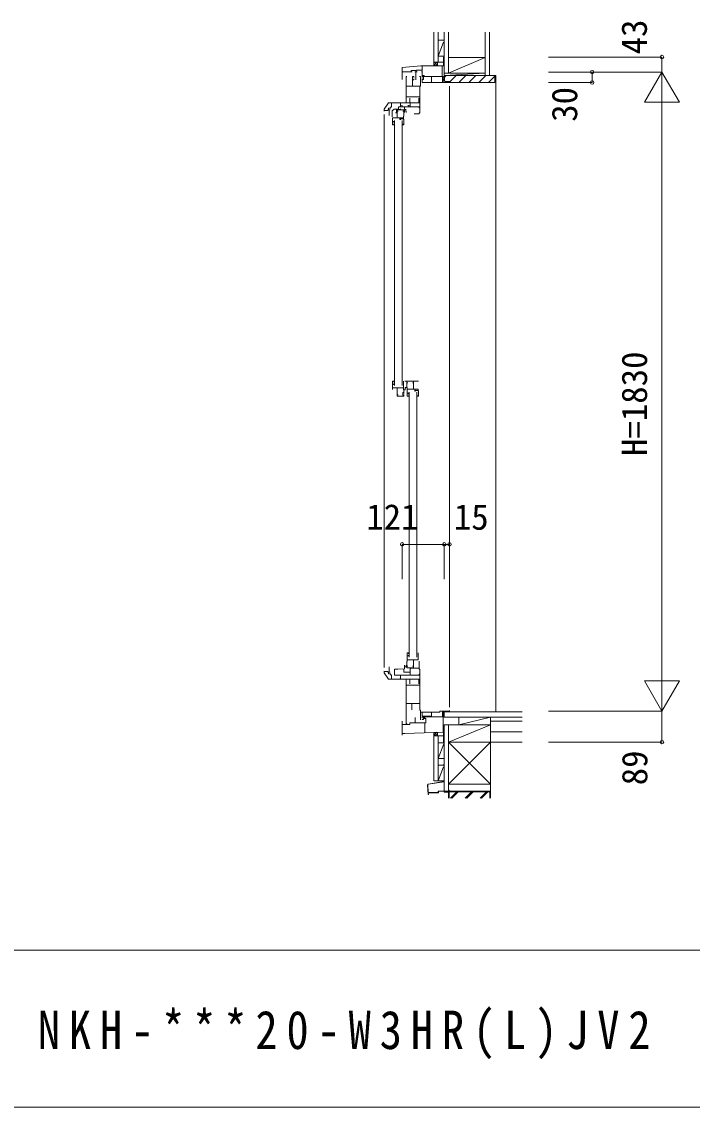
# Model space of a CAD drawing. Units: millimetres, scale not verified. Extents: x -14850 to 12650, y -10500 to 9500.
# Drawn here: x -1296 to 625, y 4650 to 7759 of the extents above; entities that cross this region are included whole.
import ezdxf
from ezdxf.enums import TextEntityAlignment as Align

# ---------------------------------------------------------------- set-up
doc = ezdxf.new("R2010")
doc.units = ezdxf.units.MM
doc.header["$LTSCALE"] = 50
doc.layers.add('0-0_0', color=7, linetype='Continuous')
for name, color, linetype, lineweight in [('0-1_YKK_F1', 7, 'Continuous', 9), ('0-3_YKK_N1', 2, 'Continuous', 9), ('0-4_YKK_Z1', 7, 'Continuous', 9), ('0-6_YKK_C1', 4, 'Continuous', 9), ('0-8_YKK_C2', 5, 'Continuous', 9)]:
    doc.layers.add(name, color=color, linetype=linetype, lineweight=lineweight)
doc.styles.add('ＭＳ ゴシック', font='')
doc.styles.get('ＭＳ ゴシック').set_extended_font_data('MS Gothic')

msp = doc.modelspace()

# ---------------------------------------------------------------- linework, layer by layer
at = {"layer": '0-1_YKK_F1'}
for p, q in [((-14850, 5100), (12150, 5100)), ((-14850, 4650), (12150, 4650))]:
    msp.add_line(p, q, dxfattribs=at)
at = {"layer": '0-3_YKK_N1'}
for p, q in [((213.11, 7658), (538.11, 7658)), ((538.11, 7615), (538.11, 7658)), ((213.11, 7615), (538.11, 7615)), ((338.11, 7585), (338.11, 7615)), ((213.11, 7585), (338.11, 7585)), ((-206.4, 6262.28), (-85.4, 6262.28)), ((-206.4, 6262.28), (-206.4, 6162.28)), ((-85.4, 6262.28), (-85.4, 6162.28)), ((-85.4, 6262.28), (-70.4, 6262.28)), ((-70.4, 6262.28), (-70.4, 6162.28)), ((588.11, 5871.6), (488.11, 5871.6)), ((488.11, 5871.6), (538.11, 5785)), ((538.11, 5785), (588.11, 5871.6)), ((538.11, 5696), (538.11, 5785)), ((213.11, 5696), (538.11, 5696))]:
    msp.add_line(p, q, dxfattribs=at)
msp.add_lwpolyline([(213.11, 5785), (538.11, 5785), (538.11, 7615)], dxfattribs=at)
msp.add_lwpolyline([(488.11, 7528.4), (538.11, 7615), (588.11, 7528.4)], close=True, dxfattribs=at)
for centre in [(538.11, 7658), (338.11, 7615), (338.11, 7585), (-206.4, 6262.28), (-85.4, 6262.28), (-70.4, 6262.28), (538.11, 5696)]:
    msp.add_circle(centre, 5, dxfattribs=at)
at = {"layer": '0-4_YKK_Z1'}
for p, q in [((-115.4, 7729.8), (-115.4, 7643)), ((-103.4, 7729.8), (-103.4, 7643)), ((-85.4, 7729.8), (-85.4, 7612)), ((-73.4, 7657), (-73.4, 7729.8)), ((31.6, 7729.8), (31.6, 7604.99)), ((44.1, 7729.8), (44.1, 7604.99)), ((-103.4, 7705.99), (-87.4, 7705.99)), ((-87.4, 7700.99), (-103.4, 7660.99)), ((-73.4, 7612), (31.6, 7657)), ((-73.4, 7657), (-73.4, 7612)), ((31.6, 7657), (-73.4, 7657)), ((31.6, 7612), (31.6, 7657)), ((-102.4, 7643), (-115.4, 7643)), ((-87.4, 7643), (-102.4, 7643)), ((-73.4, 7612), (-85.4, 7612)), ((31.6, 7612), (-85.4, 7605)), ((-85.4, 7605), (-85.4, 7612)), ((31.6, 7605), (-85.4, 7605)), ((-73.4, 7612), (31.6, 7612)), ((44.1, 7604.99), (31.6, 7604.99)), ((-85.39, 5782.48), (-85.39, 5767.48)), ((138.11, 5782.48), (-85.39, 5782.48)), ((-85.39, 5767.48), (111.11, 5767.48)), ((46.61, 5767.48), (-43.39, 5744.98)), ((46.61, 5755.48), (46.61, 5767.48)), ((138.11, 5767.48), (46.61, 5767.48)), ((46.61, 5755.48), (138.11, 5755.48)), ((46.61, 5695.48), (46.61, 5755.48)), ((-87.4, 5722.79), (-87.4, 5713.79)), ((-73.39, 5744.98), (-73.39, 5695.48)), ((-73.39, 5552.98), (-73.39, 5744.98)), ((46.61, 5695.48), (46.61, 5744.98)), ((46.61, 5725.48), (138.11, 5725.48)), ((-115.39, 5585.21), (-115.39, 5713.8)), ((-103.39, 5585.21), (-103.39, 5713.8)), ((-87.4, 5713.79), (-103.39, 5713.79)), ((-103.39, 5693.91), (-103.39, 5648.91)), ((-103.39, 5693.91), (-86.39, 5693.91)), ((-86.39, 5691.4), (-103.39, 5648.91)), ((-85.39, 5648.91), (-85.39, 5693.91)), ((-73.39, 5695.48), (46.61, 5695.48)), ((-73.39, 5695.48), (46.61, 5575.48)), ((-73.39, 5575.48), (46.61, 5695.48)), ((-73.39, 5695.48), (-73.39, 5575.48)), ((46.61, 5695.48), (-73.39, 5695.48)), ((46.61, 5695.48), (138.11, 5695.48)), ((46.61, 5575.48), (46.61, 5695.48)), ((-103.39, 5648.91), (-86.39, 5648.91)), ((-86.49, 5632.27), (-86.49, 5631.02)), ((-86.19, 5630.64), (-86.19, 5623.28)), ((-85.39, 5582.39), (-85.39, 5632.27)), ((-87.49, 5624.96), (-103.39, 5585.21)), ((-86.19, 5622.36), (-86.19, 5603.28)), ((-86.19, 5602.36), (-86.19, 5583.68)), ((-133.3, 5573.72), (-131.92, 5546.14)), ((-132.49, 5573.49), (-131.4, 5551.81)), ((-87.04, 5582.69), (-131.61, 5575.8)), ((-85.65, 5582.1), (-131.22, 5575.05)), ((-103.39, 5585.21), (-115.39, 5585.21)), ((-73.39, 5575.48), (-73.39, 5555.48)), ((46.61, 5575.48), (-73.39, 5575.48)), ((-73.39, 5575.48), (46.61, 5575.48)), ((46.61, 5555.48), (46.61, 5575.48)), ((-131.32, 5550.01), (-131.17, 5547.03)), ((-131.24, 5545.52), (-131.27, 5545.52)), ((-102.99, 5551.34), (-130.91, 5551.34)), ((-130.82, 5550.54), (-102.99, 5550.54)), ((-102.69, 5554.25), (-102.69, 5551.64)), ((-101.89, 5551.64), (-101.89, 5554.25)), ((-90.37, 5555.72), (-101.63, 5555.35)), ((-101.6, 5554.55), (-72.95, 5555.5)), ((-89.47, 5555.75), (-72.98, 5556.3)), ((-73.39, 5552.98), (-85.39, 5552.98)), ((-73.39, 5555.48), (46.61, 5555.48)), ((-72.69, 5558.14), (-72.69, 5556.6)), ((-71.89, 5558.14), (-71.89, 5556.6)), ((-71.89, 5535.79), (-71.89, 5553.98)), ((-67.98, 5535.79), (-49.79, 5553.98)), ((-65.86, 5535.79), (-47.67, 5553.98)), ((-63.74, 5535.79), (-45.55, 5553.98)), ((-7.36, 5553.98), (-25.55, 5535.79)), ((-23.43, 5535.79), (-5.24, 5553.98)), ((-3.12, 5553.98), (-21.31, 5535.79)), ((16.87, 5535.79), (35.06, 5553.98)), ((18.99, 5535.79), (37.18, 5553.98)), ((21.12, 5535.79), (39.3, 5553.98)), ((46.61, 5535.79), (46.61, 5555.48))]:
    msp.add_line(p, q, dxfattribs=at)
for points in [[(-73.4, 7612), (-73.4, 7729.8), (-73.4, 7664.99)], [(-103.4, 7705.99), (-103.4, 7660.99), (-87.4, 7660.99)], [(31.6, 7605), (31.6, 7612), (-85.4, 7612)], [(46.61, 5755.48), (138.11, 5755.48), (46.61, 5755.48)], [(-85.39, 5552.98), (-85.39, 5744.98), (-73.39, 5744.98)], [(-73.39, 5695.48), (46.61, 5744.98), (-73.39, 5744.98)], [(46.61, 5555.48), (-73.39, 5555.48), (-73.39, 5535.79)], [(45.11, 5535.79), (45.11, 5553.98), (-71.89, 5553.98)]]:
    msp.add_lwpolyline(points, dxfattribs=at)
for points in [[(-43.39, 5767.48), (-43.39, 5744.98), (46.61, 5744.98), (46.61, 5767.48)], [(-86.19, 5585.21), (-86.19, 5630.21), (-103.39, 5630.21), (-103.39, 5585.21)]]:
    msp.add_lwpolyline(points, close=True, dxfattribs=at)
for centre, radius, start, end in [((-85.94, 5632.27), 0.55, 359.99997, 180.00166), ((-86.29, 5631.02), 0.2, 179.99693, 255.51967), ((-86.39, 5630.64), 0.2, 0, 75.52164), ((-85.99, 5623.28), 0.2, 180.00003, 246.42146), ((-85.99, 5622.36), 0.2, 113.57854, 179.99997), ((-85.99, 5603.28), 0.2, 180.00003, 246.42146), ((-85.99, 5602.36), 0.2, 113.57854, 179.99997), ((-86.19, 5622.82), 0.3, 293.57986, 66.42006), ((-86.19, 5602.82), 0.3, 293.57986, 66.42006), ((-131.3, 5573.82), 2, 98.79176, 182.86243), ((-130.99, 5573.57), 1.5, 98.79176, 182.86243), ((-87.19, 5583.68), 1, 278.79176, 359.99995), ((-85.69, 5582.39), 0.3, 278.79176, 0.00003), ((-131.27, 5546.17), 0.65, 182.86243, 270), ((-130.91, 5551.84), 0.5, 182.86243, 270.00009), ((-130.82, 5550.04), 0.5, 90.00009, 182.86243), ((-131.24, 5546.17), 0.65, 270, 0.00003), ((-130.87, 5547.05), 0.3, 182.86243, 246.73494), ((-131.24, 5546.17), 0.65, 0.00003, 66.73494), ((-102.99, 5551.64), 0.3, 270, 0), ((-102.99, 5551.64), 1.1, 270, 0), ((-101.59, 5554.25), 1.1, 91.90924, 180), ((-101.59, 5554.25), 0.3, 91.90924, 180), ((-90.38, 5555.52), 0.2, 25.49733, 91.91914), ((-89.93, 5555.74), 0.3, 205.49733, 338.34097), ((-89.46, 5555.55), 0.2, 91.91914, 158.34097), ((-72.99, 5556.6), 0.3, 271.90924, 0), ((-72.99, 5556.6), 1.1, 271.90924, 0), ((-72.29, 5558.14), 0.4, 90.00009, 180), ((-72.29, 5558.14), 0.4, 0, 90.00009)]:
    msp.add_arc(centre, radius, start, end, dxfattribs=at)
at = {"layer": '0-6_YKK_C1'}
for p, q in [((-87.4, 7658), (-87.4, 7633)), ((-85.4, 7658), (-87.4, 7658)), ((-206.4, 7628.3), (-152.68, 7633)), ((-206.4, 7593.5), (-206.4, 7628.3)), ((-179.9, 7619.3), (-179.9, 7615.3)), ((-166.3, 7619.3), (-179.9, 7619.3)), ((-166.3, 7620.5), (-148.9, 7620.5)), ((-166.3, 7615.3), (-166.3, 7620.5)), ((-152.68, 7633), (-87.4, 7633)), ((-148.9, 7599.7), (-148.9, 7633)), ((-91.5, 7602), (-91.5, 7633)), ((-85.4, 7641.8), (-87.4, 7641.8)), ((-177.2, 7615.3), (-206.4, 7615.3)), ((-194.4, 7602), (-194.4, 7527)), ((-192.4, 7602), (-194.4, 7602)), ((-176.5, 7602), (-176.5, 7574.8)), ((-172.7, 7602), (-176.5, 7602)), ((-172.7, 7593), (-176.5, 7593)), ((-172.7, 7599.5), (-172.7, 7602)), ((-172.7, 7595.5), (-172.7, 7593)), ((-163.1, 7615.3), (-169.4, 7615.3)), ((-167.4, 7593), (-167.4, 7615.3)), ((-156.4, 7602), (-153.9, 7602)), ((-153.9, 7602), (-153.9, 7574.8)), ((-150.9, 7615.3), (-148.9, 7615.3)), ((-148.9, 7604.8), (-143.1, 7604.8)), ((-148.9, 7602), (-88.1, 7602)), ((-148.9, 7585), (-148.9, 7596.7)), ((-148.9, 7594.1), (-144.7, 7594.1)), ((-144.7, 7594.1), (-144.7, 7602)), ((-144.3, 7604.8), (-144.3, 7602)), ((-143.1, 7604.8), (-143.1, 7602)), ((-122.4, 7602), (-122.4, 7585)), ((-90.6, 7601.4), (-90.6, 7585)), ((-88.54, 7601.4), (-90.6, 7601.4)), ((-88.1, 7599.9), (-88.99, 7599.38)), ((-88.99, 7599.38), (-86.9, 7587.5)), ((-88.1, 7602), (-88.1, 7599.9)), ((-88.1, 7600), (-85.4, 7600)), ((-86.9, 7587.5), (-85.4, 7587.5)), ((-70.4, 7587.5), (-70.4, 7585)), ((-153.9, 7574.8), (-194.4, 7574.8)), ((-155.4, 7574.8), (-155.4, 7527)), ((-70.4, 7585), (-148.9, 7585)), ((-70.4, 7575), (-70.4, 5796)), ((-257.7, 7508.5), (-245.2, 7527)), ((-245.2, 7527), (-155.7, 7527)), ((-236.5, 7516.7), (-236.5, 7527)), ((-210.7, 7527), (-210.7, 7515.5)), ((-194.4, 7544), (-155.4, 7544)), ((-183.9, 7540.45), (-184.29, 7536)), ((-184.29, 7536), (-184.29, 7527)), ((-183.6, 7527), (-183.6, 7515.5)), ((-158.88, 7540.45), (-158.49, 7536)), ((-158.49, 7536), (-158.49, 7527)), ((-155.4, 7527), (-158.4, 7527)), ((-155.7, 7527), (-155.7, 7512.7)), ((-257.7, 7503.5), (-257.7, 7508.5)), ((-257.7, 7505), (-247.4, 7505)), ((-257.7, 7493.5), (-257.7, 5909.5)), ((-247.4, 7507), (-240.4, 7507)), ((-247.4, 7505), (-247.4, 7507)), ((-245.2, 7511.9), (-240.4, 7511.9)), ((-245.2, 7507), (-245.2, 7511.9)), ((-243.7, 7507), (-243.7, 7491)), ((-240.4, 7511.9), (-236.5, 7516.7)), ((-234.5, 7503.6), (-229.5, 7508.6)), ((-234.5, 7487.1), (-234.5, 7503.6)), ((-229.5, 7508.6), (-216.9, 7508.6)), ((-225.2, 7498.5), (-222, 7498.5)), ((-222, 7498.5), (-222, 7508.6)), ((-220.7, 7507.1), (-201.1, 7507.1)), ((-220.7, 7484.2), (-220.7, 7507.1)), ((-220.7, 7502.7), (-217.6, 7502.7)), ((-216.9, 7515.5), (-157.1, 7515.5)), ((-216.9, 7507.5), (-216.9, 7515.5)), ((-216.9, 7507.5), (-210.9, 7507.5)), ((-210.9, 7507.5), (-210.9, 7509.5)), ((-208, 7519.6), (-205.9, 7519.6)), ((-205.9, 7519.6), (-205.9, 7515.5)), ((-204.2, 7502.7), (-201.1, 7502.7)), ((-201.1, 7507.1), (-201.1, 7488.6)), ((-199.6, 7515.5), (-199.6, 7499.1)), ((-199.6, 7507.9), (-194.6, 7507.9)), ((-199.6, 7504.1), (-194.6, 7504.1)), ((-194.6, 7504.1), (-194.6, 7499.1)), ((-190.3, 7519.6), (-186.2, 7519.6)), ((-187.2, 7515.5), (-187.2, 7519.6)), ((-157.1, 7495), (-172, 7495)), ((-157.1, 7515.5), (-157.1, 7512.5)), ((-157.1, 7512.5), (-155.7, 7512.5)), ((-157.1, 7498), (-157.1, 7495)), ((-155.7, 7498), (-157.1, 7498)), ((-155.7, 7512.5), (-155.7, 7498)), ((-234.1, 7484.2), (-202.3, 7484.2)), ((-234.1, 7464.1), (-234.1, 7484.2)), ((-230.4, 7473.1), (-234.1, 7473.1)), ((-230.4, 7464.1), (-234.1, 7464.1)), ((-230.4, 7470.3), (-230.4, 7473.1)), ((-230.4, 7466.91), (-230.4, 7464.1)), ((-228.42, 7476.11), (-228.42, 6717.35)), ((-212.4, 7479.1), (-212.4, 7484.2)), ((-209.8, 7479.1), (-212.4, 7479.1)), ((-203.5, 7481.1), (-211.3, 7481.1)), ((-206.62, 7476.11), (-206.62, 6717.35)), ((-204.4, 7466.6), (-204.4, 7465.6)), ((-204.4, 7465.6), (-204.14, 7464.1)), ((-204.14, 7464.1), (-201.6, 7464.1)), ((-203.5, 7480.1), (-203.5, 7481.1)), ((-201.6, 7480.1), (-203.5, 7480.1)), ((-202.3, 7488.6), (-202.3, 7480.1)), ((-201.1, 7488.6), (-202.3, 7488.6)), ((-201.6, 7464.1), (-201.6, 7480.1)), ((-234.1, 6729.35), (-234.1, 6706.25)), ((-230.4, 6729.35), (-234.1, 6729.35)), ((-230.4, 6720.35), (-234.1, 6720.35)), ((-230.4, 6726.55), (-230.4, 6729.35)), ((-230.4, 6723.16), (-230.4, 6720.35)), ((-202.3, 6729.35), (-202.3, 6704.85)), ((-198.4, 6729.35), (-175.05, 6729.35)), ((-193.1, 6711.85), (-193.1, 6729.35)), ((-190, 6724.96), (-193.1, 6724.96)), ((-176.6, 6724.96), (-173.5, 6724.96)), ((-175.05, 6729.35), (-174.5, 6729.56)), ((-174.5, 6729.56), (-159.8, 6729.56)), ((-173.5, 6729.56), (-173.5, 6706.46)), ((-234.1, 6710.35), (-202.3, 6710.35)), ((-220.7, 6686.35), (-220.7, 6710.35)), ((-217.6, 6690.75), (-220.7, 6690.75)), ((-201.1, 6686.35), (-220.7, 6686.35)), ((-204.3, 6696.85), (-204.3, 6689.85)), ((-201.1, 6696.85), (-204.3, 6696.85)), ((-204.3, 6689.85), (-201.1, 6689.85)), ((-202.3, 6704.85), (-197.4, 6704.85)), ((-201.1, 6704.85), (-201.1, 6694.85)), ((-201.1, 6691.85), (-201.1, 6686.35)), ((-198.53, 6706.1), (-197.8, 6707.37)), ((-197.8, 6711.85), (-191.9, 6711.85)), ((-197.8, 6707.37), (-197.8, 6711.85)), ((-197.4, 6708.6), (-196.53, 6710.1)), ((-197.4, 6704.85), (-197.4, 6708.6)), ((-191.9, 6711.85), (-191.9, 6686.35)), ((-160.1, 6706.46), (-191.9, 6706.46)), ((-188.2, 6695.35), (-191.9, 6695.35)), ((-191.9, 6686.35), (-188.2, 6686.35)), ((-188.2, 6692.56), (-188.2, 6695.35)), ((-188.2, 6686.35), (-188.2, 6689.15)), ((-186.32, 6698.36), (-186.32, 5939.61)), ((-170.2, 6701.35), (-170.2, 6706.46)), ((-167.6, 6701.35), (-170.2, 6701.35)), ((-162.3, 6703.35), (-169.1, 6703.35)), ((-164.52, 6698.36), (-164.52, 5939.61)), ((-161.3, 6703.15), (-162.3, 6703.35)), ((-162.2, 6688.85), (-162.2, 6687.85)), ((-162.2, 6687.85), (-161.94, 6686.35)), ((-161.94, 6686.35), (-159.4, 6686.35)), ((-161.3, 6702.35), (-161.3, 6703.15)), ((-159.4, 6702.35), (-161.3, 6702.35)), ((-160.1, 6702.35), (-160.1, 6706.46)), ((-159.4, 6686.35), (-159.4, 6702.35)), ((-191.9, 5951.6), (-191.9, 5927.1)), ((-188.2, 5951.6), (-191.9, 5951.6)), ((-188.2, 5942.6), (-191.9, 5942.6)), ((-188.2, 5948.8), (-188.2, 5951.6)), ((-188.2, 5945.4), (-188.2, 5942.6)), ((-160.1, 5951.6), (-160.1, 5931.5)), ((-243.7, 5896), (-243.7, 5912)), ((-199.6, 5905.5), (-199.6, 5916.5)), ((-194.6, 5911.5), (-199.6, 5911.5)), ((-194.6, 5916.5), (-194.6, 5911.5)), ((-193.1, 5927.1), (-193.1, 5908.6)), ((-191.9, 5927.1), (-193.1, 5927.1)), ((-190, 5913), (-193.1, 5913)), ((-193.1, 5908.6), (-173.5, 5908.6)), ((-160.1, 5931.5), (-191.9, 5931.5)), ((-183.3, 5908), (-183.3, 5887.5)), ((-157.1, 5908), (-183.3, 5908)), ((-176.6, 5913), (-173.5, 5913)), ((-173.5, 5908.6), (-173.5, 5931.5)), ((-157.1, 5928), (-157.1, 5905)), ((-257.7, 5899.5), (-257.7, 5894.5)), ((-247.4, 5898), (-257.7, 5898)), ((-257.7, 5894.5), (-245.2, 5876)), ((-247.4, 5896), (-247.4, 5898)), ((-240.4, 5896), (-247.4, 5896)), ((-245.2, 5896), (-245.2, 5891.1)), ((-245.2, 5891.1), (-240.4, 5891.1)), ((-240.4, 5891.1), (-236.5, 5886.3)), ((-236.5, 5886.3), (-236.5, 5876)), ((-228.2, 5904.5), (-218.68, 5904.5)), ((-228.2, 5887.5), (-228.2, 5904.5)), ((-157.1, 5887.5), (-228.2, 5887.5)), ((-218.68, 5904.5), (-199.6, 5905.5)), ((-212.1, 5876), (-212.1, 5878)), ((-210.7, 5887.5), (-210.7, 5876)), ((-201.7, 5905.39), (-201.7, 5896.4)), ((-201.7, 5896.4), (-183.3, 5896.4)), ((-157.1, 5905), (-155.7, 5905)), ((-157.1, 5890.5), (-157.1, 5887.5)), ((-155.7, 5890.5), (-157.1, 5890.5)), ((-155.7, 5905), (-155.7, 5890.5)), ((-155.7, 5876), (-155.7, 5890.3)), ((-245.2, 5876), (-212.1, 5876)), ((-210.7, 5876), (-155.7, 5876)), ((-194.4, 5748.5), (-194.4, 5876)), ((-155.4, 5859), (-194.4, 5859)), ((-184.29, 5867), (-184.29, 5876)), ((-183.9, 5862.55), (-184.29, 5867)), ((-158.49, 5867), (-158.88, 5862.55)), ((-158.49, 5876), (-158.49, 5867)), ((-158.4, 5876), (-155.4, 5876)), ((-155.4, 5876), (-155.4, 5787)), ((-194.4, 5806.5), (-155.4, 5806.5)), ((-178.1, 5788.5), (-178.1, 5806.5)), ((-155.4, 5787), (-153.9, 5787)), ((-153.9, 5787), (-153.9, 5759.5)), ((-98.4, 5785), (-98.4, 5782)), ((-70.4, 5785), (-98.4, 5785)), ((-90.8, 5768.4), (-90.8, 5785)), ((-70.4, 5782.5), (-70.4, 5786)), ((-206.4, 5755.5), (-206.4, 5715.9)), ((-168.9, 5766.5), (-168.9, 5751.5)), ((-148.4, 5782), (-151.54, 5781.72)), ((-148.9, 5768), (-148.9, 5765.7)), ((-144.5, 5768), (-148.9, 5768)), ((-148.9, 5760.4), (-148.9, 5762.7)), ((-145.4, 5760.4), (-148.9, 5760.4)), ((-148.4, 5782), (-148.4, 5770.2)), ((-98.4, 5782), (-148.4, 5782)), ((-148.4, 5770.2), (-122.4, 5770.2)), ((-145.4, 5768), (-145.4, 5760.4)), ((-138.4, 5764), (-145.4, 5764)), ((-140.9, 5768), (-140.9, 5764)), ((-88.1, 5768), (-140.9, 5768)), ((-138.4, 5751.5), (-138.4, 5764)), ((-122.4, 5768.2), (-122.4, 5782)), ((-88.1, 5768.4), (-90.8, 5768.4)), ((-88.9, 5783), (-85.4, 5783)), ((-88.9, 5770.3), (-88.9, 5783)), ((-85.4, 5770.3), (-88.9, 5770.3)), ((-88.4, 5768), (-88.4, 5724.74)), ((-88.1, 5770.3), (-88.1, 5768)), ((-206.4, 5746.3), (-184.6, 5746.3)), ((-87.4, 5724.77), (-198.28, 5720.9)), ((-191.6, 5748.5), (-194.4, 5748.5)), ((-184.6, 5751.21), (-176.4, 5751.5)), ((-184.6, 5746.3), (-184.6, 5751.21)), ((-176.4, 5751.5), (-138.4, 5751.5)), ((-141.6, 5722.88), (-141.6, 5751.5)), ((-87.4, 5696), (-87.4, 5724.77)), ((-198.28, 5720.9), (-206.4, 5720.9)), ((-85.4, 5718), (-87.4, 5718)), ((-85.4, 5696), (-87.4, 5696))]:
    msp.add_line(p, q, dxfattribs=at)
msp.add_lwpolyline([(-145.4, 5765.2), (-142.2, 5765.2), (-142.2, 5770.2)], dxfattribs=at)
at = {"layer": '0-8_YKK_C2'}
for p, q in [((-115.4, 7639.8), (-112.2, 7643)), ((-115.4, 7634.14), (-106.54, 7643)), ((-115.4, 7643), (-115.4, 7633)), ((-103.4, 7643), (-115.4, 7643)), ((-110.89, 7633), (-105.4, 7638.48)), ((-105.4, 7643), (-105.4, 7633)), ((-84.4, 7600.57), (-79.96, 7605.01)), ((-70.4, 7586.29), (-51.68, 7605.01)), ((-43.39, 7585.01), (-23.39, 7605.01)), ((-15.11, 7585.01), (4.89, 7605.01)), ((13.18, 7585.01), (33.18, 7605.01)), ((41.46, 7585.01), (59.59, 7603.14)), ((62.59, 7605.01), (59.59, 7605.01)), ((62.59, 7605.01), (62.59, 5782.48)), ((-106.61, 5724.1), (-115.4, 5715.31)), ((-112.47, 5723.9), (-115.4, 5720.97)), ((-115.4, 5713.79), (-115.4, 5723.79)), ((-105.4, 5713.8), (-105.4, 5724.14)), ((-105.4, 5723.79), (-105.4, 5713.8)), ((-103.4, 5713.79), (-115.4, 5713.79)), ((-103.39, 5713.8), (-115.39, 5713.8)), ((-105.4, 5719.65), (-111.26, 5713.79))]:
    msp.add_line(p, q, dxfattribs=at)
for points in [[(-84.41, 7605.01), (59.59, 7605.01), (59.59, 7587.01)], [(57.59, 7585.01), (-70.41, 7585.01), (-70.41, 7588.01), (-82.41, 7588.01), (-84.41, 7590.01), (-84.41, 7605.01)]]:
    msp.add_lwpolyline(points, dxfattribs=at)
msp.add_arc((57.59, 7587.01), 2, 270, 359.99998, dxfattribs=at)

# ---------------------------------------------------------------- texts
at = {"layer": '0-0_0', "insert": (-1250, 4787.5), "char_height": 110, "attachment_point": 7, "style": 'ＭＳ ゴシック'}
msp.add_mtext('\\T1.4;\\W0.85;NKH-***20-W3HR(L)JV2', dxfattribs=at)
at = {"layer": '0-3_YKK_N1', "color": 4, "style": 'ＭＳ ゴシック'}
for s, p in [('43', (517.09, 7665.82)), ('30', (317.47, 7472.61)), ('H=1830', (517.57, 6515.41)), ('89', (518.33, 5572.24))]:
    msp.add_text(s, height=73.31, rotation=90, dxfattribs=at).set_placement(p, align=Align.BOTTOM_LEFT)
for s, p in [('121', (-309.05, 6282.28)), ('15', (-58.09, 6282.28))]:
    msp.add_text(s, height=73.31, dxfattribs=at).set_placement(p, align=Align.BOTTOM_LEFT)

doc.saveas('drawing.dxf')
